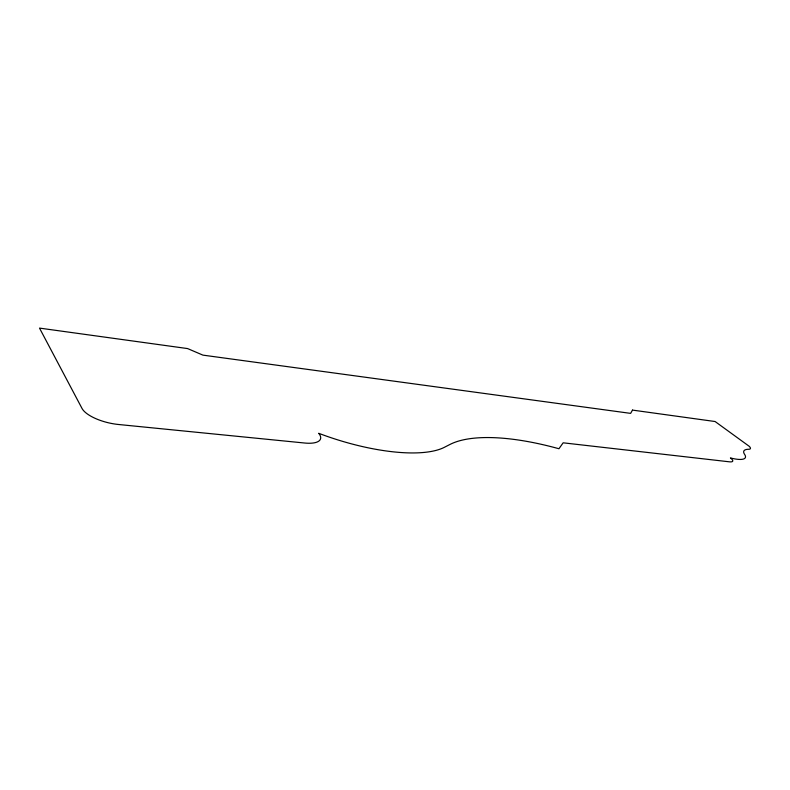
<?xml version="1.0" encoding="UTF-8"?>
<svg xmlns="http://www.w3.org/2000/svg" width="790" height="790" viewBox="0 0 790 790"><rect width="100%" height="100%" fill="white"/><g stroke="black" fill="none" stroke-linecap="round" stroke-linejoin="round"><path stroke-width="1.19" d="M632.484 410.099L630.627 413.377L202.911 355.125L187.615 348.578L39.5 328.097L82.002 408.41A30.277 11.386 13.5 0 0 118.401 424.477L304.654 443.022A26.959 9.855 17.1 0 0 318.686 433.285A113.266 37.9 18 0 0 444.306 447.347L449.974 444.454A163.273 57.522 22.5 0 1 558.945 448.74L563.151 442.815L729.565 461.834A10.25 2.775 23.2 0 0 730.434 457.943A26.682 7.071 23 0 0 744.851 454.764A28.134 7.288 23.6 0 1 747.696 449.303A11.05 2.844 23.1 0 0 749.236 446.32L715.098 421.524L632.484 410.099"/></g></svg>
